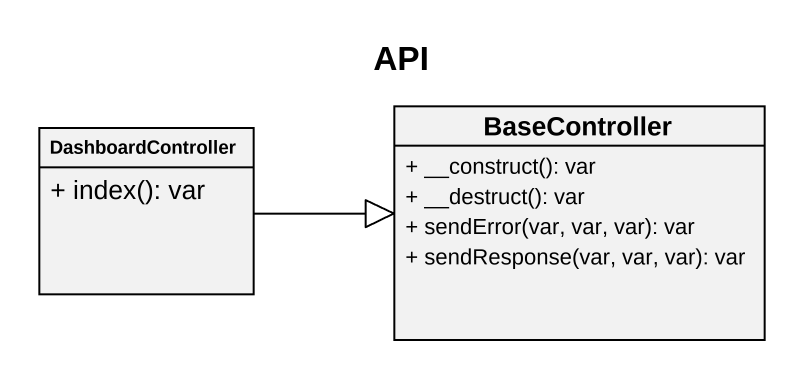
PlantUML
@startuml
title API
hide circle
hide empty members
skinparam classAttributeIconSize 0
class DashboardController {
  + index(): var
}
class BaseController {
  + __construct(): var
  + __destruct(): var
  + sendError(var, var, var): var
  + sendResponse(var, var, var): var
}
DashboardController -right-|> BaseController
@enduml
